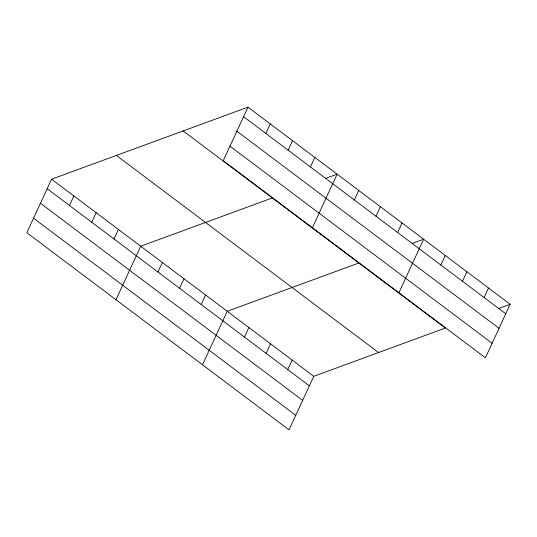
<?xml version="1.0" encoding="UTF-8"?>
<svg xmlns="http://www.w3.org/2000/svg" width="537" height="537" viewBox="0 0 537 537"><rect width="100%" height="100%" fill="white"/><g stroke="black" fill="none" stroke-linecap="round" stroke-linejoin="round"><path stroke-width="0.81" d="M247.98 107.165L223.244 160.684L485.421 357.79L510.15 304.271L247.98 107.165L51.579 179.21L26.85 232.729L289.02 429.835L313.756 376.316L445.341 328.047L183.164 130.934M69.461 205.49L73.864 195.965M91.746 222.244L96.15 212.719M114.032 238.999L118.435 229.474M115.985 299.747L140.721 246.228L272.306 197.952M157.945 272.011L162.349 262.486M179.573 288.275L183.976 278.75M265.862 133.445L270.265 123.913M201.207 304.539L205.604 295.008M288.147 150.199L292.544 140.667M202.503 364.791L227.238 311.272L358.823 263.002M310.426 166.953L314.83 157.422M244.463 337.061L248.866 327.53M312.386 227.701L337.115 174.176L325.543 178.425M266.09 353.319L270.494 343.794M354.346 199.965L358.743 190.44M287.718 369.584L292.121 360.058M375.974 216.23L380.377 206.705M397.602 232.487L402.005 222.962M398.904 292.746L423.633 239.227L412.06 243.469M440.857 265.016L445.26 255.484M462.491 281.274L466.895 271.749M484.119 297.538L488.522 288.007M498.578 308.513L510.15 304.271M243.576 116.69L505.747 313.796M236.871 131.209L499.041 328.315M229.957 146.165L492.127 343.271M116.395 155.435L378.565 352.541M51.579 179.21L313.756 376.316M47.175 188.735L309.352 385.841M40.47 203.255L302.64 400.36M33.556 218.21L295.733 415.323"/></g></svg>
